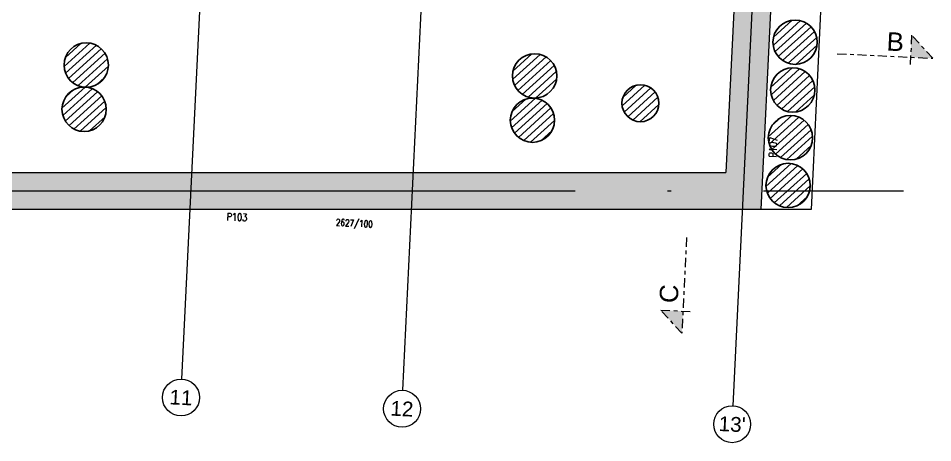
# Model space of a CAD drawing. Header units: millimetres. Extents: x 400392 to 401186, y 4543812 to 4544115.
# Drawn here: x 400746.85 to 400771.6, y 4543839.27 to 4543850.76 of the extents above; entities that cross this region are included whole.
import ezdxf
from ezdxf.enums import TextEntityAlignment as Align

# ---------------------------------------------------------------- set-up
doc = ezdxf.new("R2010")
doc.units = ezdxf.units.MM
doc.linetypes.add('AKS', pattern=[3, 2.5, -0.25, 0, -0.25])
doc.linetypes.add('CENTER', pattern=[2, 1.25, -0.25, 0.25, -0.25])
for name, color, linetype in [('aks prota', 2, 'AKS'), ('caks prota', 4, 'Continuous'), ('kesit tarama prota', 252, 'Continuous'), ('kiriş prota', 6, 'Continuous'), ('kolon tarama prota', 252, 'Continuous'), ('lperde prota', 4, 'Continuous'), ('perde prota', 1, 'Continuous'), ('skesit prota', 7, 'Continuous'), ('taks prota', 7, 'Continuous'), ('tkesit prota', 7, 'Continuous'), ('tperde prota', 6, 'Continuous')]:
    doc.layers.add(name, color=color, linetype=linetype)
for name, color, linetype, lineweight in [('PRT-Geo-Pile_100', 101, 'Continuous', 30), ('PRT-Geo-Pile_120', 101, 'Continuous', 30), ('PRT-Geo-Pile_No.', 151, 'Continuous', 25)]:
    doc.layers.add(name, color=color, linetype=linetype, lineweight=lineweight)
doc.styles.add('Arial', font='Arial.ttf')
doc.styles.add('prt-kd-kot', font='Arial.ttf')
doc.styles.add('TAKS', font='Arial Unicode.ttf')
doc.styles.add('tkolon', font='romanstw.shx')
pattern_1 = [(42.2243, (399160.65001, 4543778.3486), (-0.106685511, 0.117557493), [])]
pattern_2 = [(42.2243, (398998.55544, 4543541.75594), (-0.106685511, 0.117557493), [])]

# ---------------------------------------------------------------- blocks, each defined once
blk = doc.blocks.new('*U93')
at = {"layer": 'PRT-Geo-Pile_120'}
blk.add_circle((0, 0), 0.6, dxfattribs=at)
at = {"layer": 'PRT-Geo-Pile_No.', "style": 'prt-kd-kot'}
blk.add_attdef('Kazık_No:', text='', height=0.25, rotation=90, dxfattribs=at).set_placement((0, 0.652), align=Align.MIDDLE_LEFT)
blk = doc.blocks.new('*U96')
at = {"layer": 'PRT-Geo-Pile_100'}
blk.add_circle((0, 0), 0.5, dxfattribs=at)
at = {"layer": 'PRT-Geo-Pile_No.', "style": 'prt-kd-kot'}
blk.add_attdef('Kazık_No:', text='', height=0.25, rotation=90, dxfattribs=at).set_placement((-0.219, -0.769), align=Align.MIDDLE_LEFT)
blk = doc.blocks.new('*U97')
at = {"layer": 'PRT-Geo-Pile_120'}
blk.add_circle((0, 0), 0.6, dxfattribs=at)
at = {"layer": 'PRT-Geo-Pile_No.', "style": 'prt-kd-kot'}
blk.add_attdef('Kazık_No:', text='', height=0.25, rotation=90, dxfattribs=at).set_placement((-0.219, -0.769), align=Align.MIDDLE_LEFT)

msp = doc.modelspace()

# ---------------------------------------------------------------- hatches: boundary and pattern name
at = {"layer": 'kesit tarama prota'}
h = msp.add_hatch(color=256, dxfattribs=at)
h.dxf.hatch_style = 1
h.paths.add_polyline_path([(400771.03136, 4543850.30092), (400771.6016, 4543849.67257), (400771.00231, 4543849.70163)])
h = msp.add_hatch(color=256, dxfattribs=at)
h.dxf.hatch_style = 1
h.paths.add_polyline_path([(400764.24049, 4543842.86164), (400764.81073, 4543842.23329), (400764.83979, 4543842.83258)])
at = {"layer": 'kolon tarama prota'}
h = msp.add_hatch(color=256, dxfattribs=at)
h.dxf.hatch_style = 1
h.paths.add_polyline_path([(400742.07042, 4543853.48505), (400741.06905, 4543853.48509), (400740.68586, 4543845.58352), (400766.95565, 4543845.58252), (400767.91964, 4543865.46517), (400766.92082, 4543865.5136), (400766.00298, 4543846.58255), (400741.73582, 4543846.58348)])
at = {"layer": 'kolon tarama prota', "transparency": 33554687}
h = msp.add_hatch(dxfattribs=at)
h.set_pattern_fill('ANSI31', color=256, scale=0.05, angle=-2.7757)
h.set_pattern_definition(pattern_1)
edge = h.paths.add_edge_path()
edge.add_arc((400767.87595, 4543850.10927), 0.6, -2.7757, 357.2243)
h = msp.add_hatch(dxfattribs=at)
h.set_pattern_fill('ANSI31', color=256, scale=0.05, angle=-2.7757)
h.set_pattern_definition(pattern_2)
h.paths.add_polyline_path([(400749.28782, 4543849.46218, 1), (400748.08923, 4543849.52029, 1)])
h.paths.add_polyline_path([(400749.22971, 4543848.26359, 1), (400748.03111, 4543848.3217, 1)])
h = msp.add_hatch(dxfattribs=at)
h.set_pattern_fill('ANSI31', color=256, scale=0.05, angle=-2.7757)
h.set_pattern_definition(pattern_2)
h.paths.add_polyline_path([(400761.42521, 4543849.16741, 1), (400760.22661, 4543849.22552, 1)])
h.paths.add_polyline_path([(400761.36709, 4543847.96882, 1), (400760.1685, 4543848.02693, 1)])
h = msp.add_hatch(dxfattribs=at)
h.set_pattern_fill('ANSI31', color=256, scale=0.05, angle=-2.7757)
h.set_pattern_definition(pattern_1)
edge = h.paths.add_edge_path()
edge.add_arc((400767.81329, 4543848.81677), 0.6, -2.7757, 357.2243)
h = msp.add_hatch(dxfattribs=at)
h.set_pattern_fill('ANSI31', color=256, scale=0.05, angle=-2.7757)
h.set_pattern_definition([(42.2243, (399183.88195, 4543771.48837), (-0.106685511, 0.117557493), [])])
edge = h.paths.add_edge_path()
edge.add_arc((400763.68901, 4543848.45695), 0.5, -2.7757, 357.2243)
h = msp.add_hatch(dxfattribs=at)
h.set_pattern_fill('ANSI31', color=256, scale=0.05, angle=-2.7757)
h.set_pattern_definition(pattern_1)
edge = h.paths.add_edge_path()
edge.add_arc((400767.75062, 4543847.52428), 0.6, -2.7757, 357.2243)
h = msp.add_hatch(dxfattribs=at)
h.set_pattern_fill('ANSI31', color=256, scale=0.05, angle=-2.7757)
h.set_pattern_definition(pattern_1)
edge = h.paths.add_edge_path()
edge.add_arc((400767.68796, 4543846.23178), 0.6, -2.7757, 357.2243)

# ---------------------------------------------------------------- linework, layer by layer
at = {"layer": 'aks prota', "ltscale": 10}
for p, q in [((400751.27806, 4543840.99435), (400752.74108, 4543871.17031)), ((400757.26035, 4543840.69017), (400758.72406, 4543870.88024)), ((400766.19754, 4543840.27101), (400767.66056, 4543870.44697)), ((400736.92372, 4543846.08367), (400770.80796, 4543846.08237))]:
    msp.add_line(p, q, dxfattribs=at)
at = {"layer": 'caks prota', "ltscale": 0.05}
for centre in [(400751.25385, 4543840.49493), (400757.23814, 4543840.19067), (400766.17333, 4543839.77159)]:
    msp.add_circle(centre, 0.5, dxfattribs=at)
at = {"layer": 'kiriş prota'}
for p, q in [((400769.18574, 4543863.70182), (400768.30726, 4543845.58246)), ((400768.30726, 4543845.58246), (400766.95565, 4543845.58252))]:
    msp.add_line(p, q, dxfattribs=at)
at = {"layer": 'perde prota'}
for p, q in [((400766.92082, 4543865.5136), (400766.00298, 4543846.58255)), ((400766.95565, 4543845.58252), (400767.91964, 4543865.46517)), ((400741.73582, 4543846.58348), (400766.00298, 4543846.58255)), ((400766.95565, 4543845.58252), (400740.68586, 4543845.58352))]:
    msp.add_line(p, q, dxfattribs=at)
at = {"layer": 'skesit prota', "linetype": 'CENTER', "ltscale": 0.2}
for p, q in [((400771.03136, 4543850.30092), (400770.98778, 4543849.40198)), ((400771.6016, 4543849.67257), (400771.03136, 4543850.30092)), ((400769.0141, 4543849.79802), (400771.6016, 4543849.67257)), ((400764.93618, 4543844.82079), (400764.81073, 4543842.23329)), ((400764.24049, 4543842.86164), (400765.13943, 4543842.81805)), ((400764.81073, 4543842.23329), (400764.24049, 4543842.86164))]:
    msp.add_line(p, q, dxfattribs=at)

# ---------------------------------------------------------------- block references
at = {"layer": 'kolon tarama prota', "transparency": 33554687}
for name, p, rotation in [('*U93', (400767.87595, 4543850.10927), 267.2242000308423), ('*U93', (400767.81329, 4543848.81677), 267.2242000308423), ('*U96', (400763.68902, 4543848.45695), 267.2255000308423), ('*U93', (400767.75062, 4543847.52428), 267.2242000308423), ('*U93', (400767.68796, 4543846.23178), 267.2242000308423)]:
    msp.add_blockref(name, p, dxfattribs=dict(at, rotation=rotation))
at = {"layer": 'PRT-Geo-Pile_100', "rotation": 267.2255000308423}
for p in [(400748.68852, 4543849.49124), (400760.82591, 4543849.19646), (400748.63041, 4543848.29264), (400760.7678, 4543847.99787)]:
    msp.add_blockref('*U97', p, dxfattribs=at)

# ---------------------------------------------------------------- texts
at = {"layer": 'lperde prota', "style": 'tkolon', "width": 0.8}
msp.add_text('2627/100', height=0.18, rotation=356.863816, dxfattribs=at).set_placement((400755.44624, 4543845.2377), align=Align.MIDDLE_LEFT)
at = {"layer": 'taks prota', "style": 'TAKS'}
for s, p in [('11', (400751.25385, 4543840.49493)), ('12', (400757.23514, 4543840.19081)), ("13'", (400766.17333, 4543839.77159))]:
    msp.add_text(s, height=0.4, rotation=357.2243, dxfattribs=at).set_placement(p, align=Align.MIDDLE_CENTER)
at = {"layer": 'tkesit prota', "style": 'Arial'}
for s, rotation, p in [('B', 357.2243, (400770.34446, 4543849.8837)), ('C', 87.2243, (400764.69965, 4543843.03961))]:
    msp.add_text(s, height=0.5, rotation=rotation, dxfattribs=at).set_placement(p)
at = {"layer": 'tperde prota', "style": 'tkolon', "width": 0.8}
for s, rotation, p in [('P107', 87.693591, (400767.26898, 4543846.99286)), ('P103', 357.693591, (400752.49163, 4543845.38783))]:
    msp.add_text(s, height=0.2, rotation=rotation, dxfattribs=at).set_placement(p, align=Align.MIDDLE_LEFT)

doc.saveas('drawing.dxf')
